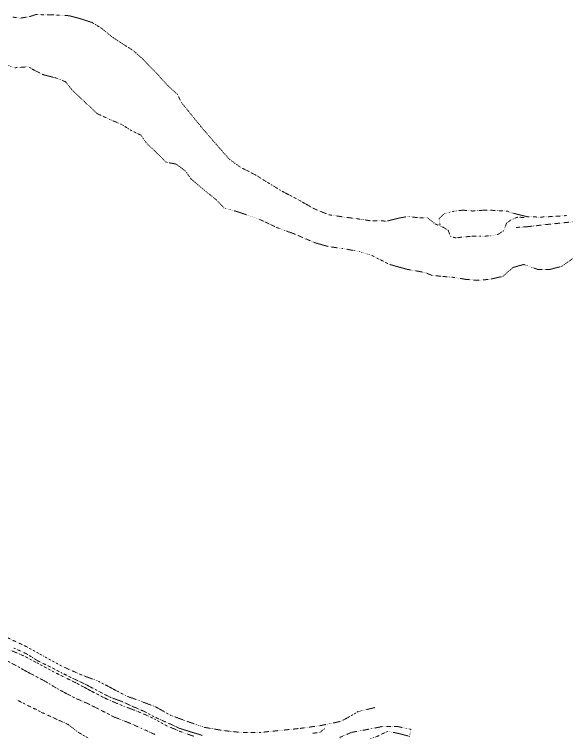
# Model space of a CAD drawing. Extents: x 682410 to 689460, y 7661803 to 7669124.
# Drawn here: x 686843.2 to 687121, y 7665114.4 to 7665475.9 of the extents above; entities that cross this region are included whole.
import ezdxf

# ---------------------------------------------------------------- set-up
doc = ezdxf.new("R2010")
doc.units = 0
doc.header["$MEASUREMENT"] = 0
doc.linetypes.add('DOT', pattern=[0.25, 0, -0.25])
doc.layers.add('02 TOE_Line', color=1, linetype='DOT', lineweight=20)

msp = doc.modelspace()

# ---------------------------------------------------------------- linework, layer by layer
at = {"layer": '02 TOE_Line'}
for points in [[(687099.65, 7665373.6, 4166.87), (687096.41, 7665373.83, 4166.99), (687093.17, 7665372.48, 4167.39), (687090.75, 7665370.76, 4167.38), (687089.37, 7665366.99, 4167.55), (687086.5, 7665365.17, 4167.57), (687082.41, 7665364.34, 4167.63), (687077.62, 7665364.28, 4167.67), (687072.84, 7665364.14, 4167.66), (687068.1, 7665363.74, 4167.68), (687065.38, 7665363.34, 4167.65), (687062.68, 7665364.02, 4167.74), (687061.4, 7665367.22, 4167.93), (687058.59, 7665368.92, 4167.92), (687054.9, 7665370.39, 4167.74), (687051.12, 7665373.44, 4167.69), (687046.36, 7665373.52, 4167.57), (687041.18, 7665374.13, 4167.63), (687037.46, 7665373.49, 4167.86), (687030.62, 7665371.84, 4167.95), (687022.19, 7665372, 4168.08), (687015.75, 7665373, 4167.79), (687008.12, 7665374, 4167.85), (687001.44, 7665375, 4167.74), (686994.12, 7665378, 4167.89), (686986.13, 7665382.5, 4167.94), (686977.63, 7665387, 4168.19), (686971, 7665391, 4168.2), (686964.69, 7665395, 4167.96), (686956.81, 7665399, 4168.21), (686951.31, 7665403, 4168.12), (686946.5, 7665408.5, 4167.85), (686941.69, 7665414, 4167.85), (686937, 7665419.5, 4168.2), (686932.12, 7665425.5, 4168.16), (686927.25, 7665431.5, 4168.36), (686925.38, 7665435.5, 4168.26), (686920.38, 7665440, 4168.47), (686915.44, 7665445.5, 4168.24), (686910.56, 7665450.5, 4167.92), (686907.89, 7665453.35, 4168.08), (686903.01, 7665457.66, 4168.01), (686897.73, 7665461, 4167.94), (686892.17, 7665464.69, 4167.79), (686887.31, 7665468.72, 4167.68), (686882.32, 7665471.78, 4167.8), (686876.48, 7665473.69, 4167.91), (686870.81, 7665475.18, 4167.92), (686867.36, 7665475.44, 4167.81), (686864.51, 7665475.54, 4167.98), (686860.88, 7665475.61, 4167.95), (686857.69, 7665475.66, 4167.99), (686854.31, 7665475.87, 4168.11), (686850.74, 7665474.67, 4168.44), (686846.06, 7665473.95, 4168.31), (686842.42, 7665474.51, 4168.52)], [(687124.88, 7665353.5, 4157.62), (687118.44, 7665349, 4155.55), (687112.56, 7665347.5, 4154.67), (687106.5, 7665347.5, 4155.25), (687099.44, 7665350, 4156.48), (687094, 7665348.5, 4155.69), (687088.94, 7665344, 4153.37), (687082.25, 7665342.5, 4152.66), (687076, 7665342, 4152.8), (687070.31, 7665342.5, 4153.68), (687064.06, 7665343.5, 4154.43), (687058.44, 7665344, 4154.87), (687053.31, 7665344.5, 4155.66), (687049.56, 7665346, 4156.52), (687040.94, 7665347.5, 4157.82), (687031.94, 7665350, 4158.98), (687023.06, 7665354.5, 4160.03), (687016.75, 7665356.5, 4160.53), (687008.38, 7665358, 4161.12), (687001.25, 7665359, 4161.47), (686994.19, 7665361, 4161.25), (686983.75, 7665365.5, 4160.59), (686975.44, 7665368.5, 4159.84), (686965.88, 7665373, 4158.91), (686955.56, 7665376.5, 4157.78), (686948.56, 7665378.5, 4156.96), (686944.88, 7665382.5, 4157.49), (686939.25, 7665387, 4157.44), (686932.12, 7665393, 4156.61), (686929.31, 7665397, 4156.91), (686924.62, 7665400.5, 4155.63), (686919.56, 7665401.5, 4153.19), (686914.5, 7665406.5, 4151.76), (686909.75, 7665411, 4151.6), (686906.94, 7665415, 4152.08), (686901.94, 7665417.5, 4151.16), (686897.12, 7665420.5, 4150.71), (686891.25, 7665423, 4149.99), (686884.75, 7665426, 4149.43), (686878.44, 7665432, 4149.15), (686872.56, 7665437.5, 4149.41), (686868.94, 7665442, 4150.93), (686863.62, 7665444, 4151.24), (686857.88, 7665445.5, 4152.47), (686853.75, 7665447.5, 4153.57), (686850.25, 7665449.5, 4155.12), (686843.5, 7665449, 4155.78), (686839.19, 7665450.5, 4157.2)], [(687057.34, 7665369.83, 4167.84), (687057.05, 7665371.74, 4167.86), (687056.94, 7665373.17, 4167.52), (687059.37, 7665375.45, 4167.46), (687063.66, 7665376.67, 4167.26), (687068.63, 7665377.33, 4167.27), (687073.87, 7665376.88, 4167.35), (687078.5, 7665377.24, 4167.26), (687083.57, 7665377.26, 4167.14), (687088.13, 7665376.96, 4167.22), (687091.6, 7665376.86, 4166.91), (687092.23, 7665376.23, 4167.03), (687101.37, 7665374, 4166.84), (687107.86, 7665373.83, 4166.81), (687114.87, 7665374.18, 4166.6), (687121.16, 7665374.63, 4166.45)], [(687124.56, 7665371.5, 4166.92), (687109.94, 7665370, 4166.99), (687101.31, 7665369, 4167.32), (687095.54, 7665368.6, 4167.42)], [(686922.06, 7665123, 4024.19), (686913.94, 7665127.5, 4024.08), (686899.12, 7665133, 4023.47), (686886.06, 7665140, 4022.9), (686876.81, 7665143.5, 4022.5), (686867.81, 7665147.5, 4022.17), (686857.75, 7665153, 4021.88), (686849.62, 7665157.5, 4021.63), (686833.62, 7665165, 4020.94), (686819.69, 7665172, 4020.47), (686809, 7665177.5, 4020.02), (686805.19, 7665181.5, 4020.14), (686801.44, 7665188, 4020.4), (686799, 7665193, 4020.23), (686790.31, 7665196, 4020.2), (686780.5, 7665199.5, 4019.75)], [(686840.94, 7665156, 4019.26), (686848, 7665153, 4019.65), (686854.62, 7665149.5, 4020.03), (686862.94, 7665145, 4020.12), (686868.94, 7665142, 4019.95), (686875.06, 7665139, 4020.11), (686882.44, 7665135, 4020.33), (686890.25, 7665131, 4020.72), (686897.44, 7665128, 4021.03), (686905.38, 7665125, 4020.97), (686912.25, 7665122, 4021.36), (686919.44, 7665118, 4021.72), (686927.75, 7665114.5, 4022.05), (686933.69, 7665112.5, 4022.16)], [(686937.69, 7665113, 4022.12), (686932.81, 7665114.5, 4022.04), (686926.38, 7665116.5, 4021.91), (686920.94, 7665119, 4021.75), (686914.25, 7665122, 4021.38), (686908.63, 7665125, 4021.01), (686902.81, 7665127.5, 4020.82), (686897.38, 7665130, 4020.9), (686891.88, 7665132, 4020.75), (686885.88, 7665135, 4020.44), (686879.38, 7665138.5, 4020.04), (686873, 7665141.5, 4019.97), (686866.94, 7665144.5, 4019.91), (686861.19, 7665147.5, 4019.98), (686855, 7665150.5, 4019.95), (686849.44, 7665154, 4019.63), (686842.87, 7665157, 4019.18)], [(686913.81, 7665113.5, 4024.75), (686907.19, 7665116.5, 4024.23), (686900.44, 7665119.5, 4023.85), (686892.75, 7665122.5, 4023.5), (686892.88, 7665122.5, 4023.37), (686887.06, 7665125.5, 4023.19), (686880.12, 7665129, 4023.12), (686873.25, 7665132, 4023.12), (686865.69, 7665136, 4022.8), (686858.25, 7665140.5, 4022.45), (686850.5, 7665144.5, 4022.14), (686843.38, 7665148.5, 4021.52), (686836.62, 7665152, 4021.13)], [(686880.56, 7665111.5, 4008.74), (686875.44, 7665114.5, 4008.87), (686870.25, 7665118.5, 4006.5), (686864.69, 7665121, 4006.59), (686857.06, 7665124.5, 4008.09), (686855.25, 7665125.5, 4010.05), (686850, 7665128, 4010.18), (686844.19, 7665131, 4010.4)], [(686922.06, 7665123, 4024.19), (686930.19, 7665120, 4024.48), (686938.88, 7665117, 4024.76), (686947.88, 7665115.5, 4025.19), (686956.56, 7665114.5, 4025.4), (686967.31, 7665114.5, 4025.61), (686977.19, 7665115.5, 4025.81), (686987, 7665116.5, 4025.95), (686997.75, 7665118, 4026.12), (687007.25, 7665120, 4026.55), (687009.38, 7665121, 4026.83), (687016.25, 7665125, 4027.25), (687024.75, 7665127, 4028.96)], [(686922.06, 7665123, 4024.19), (686930.19, 7665120, 4024.48), (686938.88, 7665117, 4024.76), (686947.88, 7665115.5, 4025.19), (686956.56, 7665114.5, 4025.4), (686967.31, 7665114.5, 4025.61), (686977.19, 7665115.5, 4025.81), (686987, 7665116.5, 4025.95), (686997.75, 7665118, 4026.12)], [(686999.44, 7665116.5, 4023.87), (686996.94, 7665114.5, 4023.76), (686993.12, 7665114, 4023.92)], [(687042, 7665112.5, 4025.7), (687042.75, 7665116, 4025.61), (687035.75, 7665117.5, 4024.68), (687028.75, 7665117.5, 4023.46), (687021, 7665116, 4022.36), (687012.88, 7665114.5, 4021.75), (687007, 7665112, 4021.1), (687007.44, 7665107.5, 4020.89), (687009.25, 7665105, 4020.94), (687012.12, 7665107, 4020.83), (687018.88, 7665110, 4021.59), (687025.75, 7665112.5, 4022.83), (687031, 7665115, 4023.86), (687036.31, 7665114, 4024.81), (687042, 7665112.5, 4025.6)]]:
    msp.add_polyline3d(points, dxfattribs=at)

doc.saveas('drawing.dxf')
